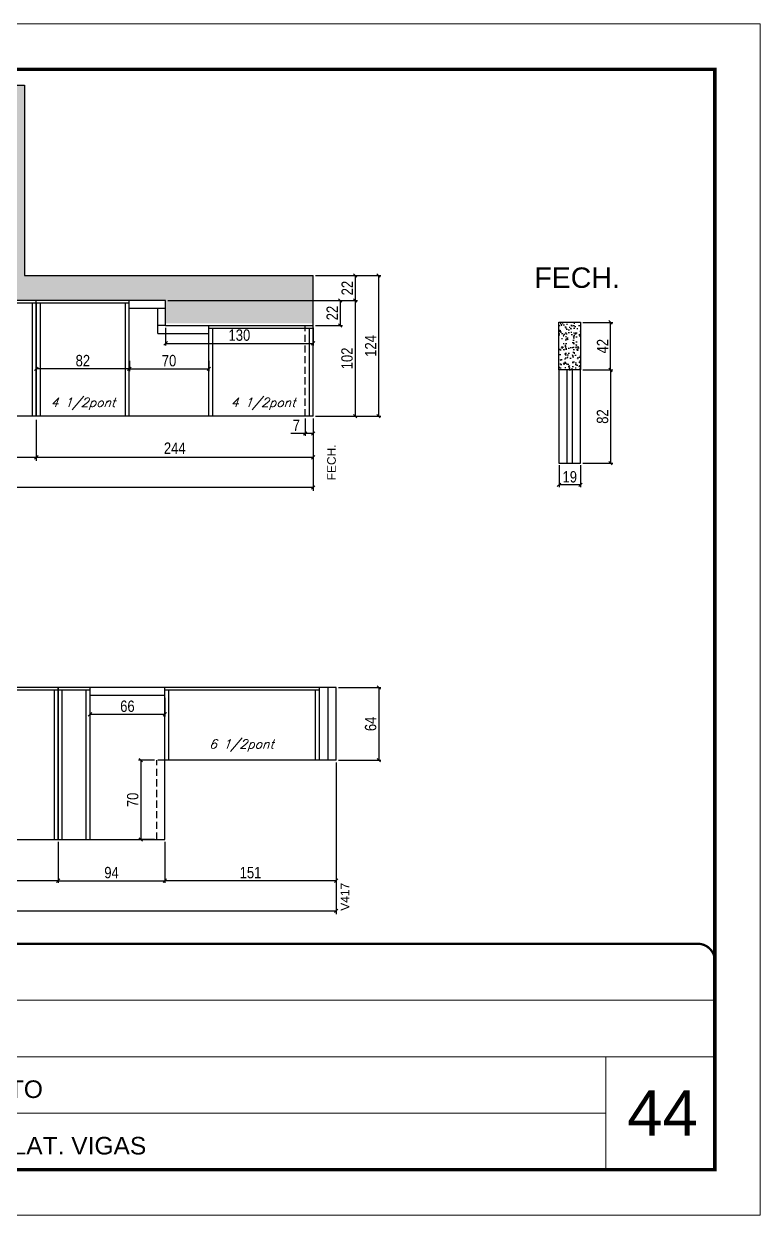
# Model space of a CAD drawing. Extents: x -3394 to 16474, y -5031 to 14397.
# Drawn here: x 9863 to 10512, y 1861 to 2911 of the extents above; entities that cross this region are included whole.
import ezdxf

# ---------------------------------------------------------------- set-up
doc = ezdxf.new("R2010")
doc.units = 0
for name, pattern in [('CONTINUO', [0]), ('DASHED', [0.75, 0.5, -0.25]), ('HIDDEN', [0.375, 0.25, -0.125])]:
    doc.linetypes.add(name, pattern=pattern)
doc.layers.get('0').update_dxf_attribs({"linetype": 'CONTINUOUS'})
doc.layers.get('Defpoints').update_dxf_attribs({"linetype": 'CONTINUOUS'})
for name, color, linetype, lineweight in [('CARIMBO', 255, 'CONTINUOUS', 9), ('Folhas', 255, 'CONTINUOUS', 9), ('SARRAFO DE PRESSAO', 251, 'DASHED', 9)]:
    doc.layers.add(name, color=color, linetype=linetype, lineweight=lineweight)
for name, color, linetype in [('COTA', 241, 'CONTINUOUS'), ('NOMENCLATURA', 7, 'CONTINUOUS'), ('Painéis', 200, 'CONTINUOUS'), ('SARR_2.2x7', 40, 'CONTINUOUS'), ('SARR_3.5x7', 81, 'CONTINUOUS'), ('texto', 7, 'CONTINUOUS')]:
    doc.layers.add(name, color=color, linetype=linetype)
doc.styles.add('ARIAL', font='arial.ttf')
doc.styles.add('COTA TECNICA', font='techl___.ttf', dxfattribs={"height": 10})
doc.styles.add('ROMANS', font='romans.shx')
doc.dimstyles.new('PAINEL', dxfattribs={"dimtxt": 10, "dimasz": 3, "dimexe": 3, "dimexo": 3, "dimgap": 3, "dimtad": 1, "dimdec": 1, "dimzin": 12, "dimdsep": 46, "dimtxsty": 'COTA TECNICA', "dimblk1": 'OBLIQUE', "dimblk2": 'OBLIQUE', "dimsah": 1, "dimcen": 0.9, "dimclrd": 4, "dimclre": 4, "dimclrt": 240, "dimadec": 1, "dimazin": 3, "dimtfac": 1, "dimtdec": 1, "dimtmove": 0, "dimatfit": 3, "dimfxl": 1, "dimtolj": 1, "dimtzin": 12, "dimarcsym": 0})

# ---------------------------------------------------------------- blocks, each defined once
blk = doc.blocks.new('9999999999')
at = {"color": 30, "linetype": 'CONTINUO'}
for p, q in [((98564.6, 34379.6), (99584, 34379.6)), ((98564.6, 34329.8), (99488, 34329.8)), ((99584, 34329.8), (99488, 34329.8)), ((99488, 34329.8), (99488, 34230.2)), ((98564.6, 34280), (99488, 34280))]:
    blk.add_line(p, q, dxfattribs=at)
at = {"color": 30, "linetype": 'CONTINUO', "const_width": 2}
blk.add_lwpolyline([(99584, 34230.2), (99584, 34414.4, 0.414214), (99569, 34429.4), (98229, 34429.4, 0.414214), (98214, 34414.4), (98214, 34245.2, 0.414214), (98229, 34230.2), (99584, 34230.2)], format="xyb", dxfattribs=at)
at = {"layer": 'Folhas'}
blk.add_lwpolyline([(98139, 34190.2), (99624, 34190.2), (99624, 35240.2), (98139, 35240.2)], close=True, dxfattribs=at)
at = {"layer": 'Folhas', "color": 30, "const_width": 3}
blk.add_lwpolyline([(98214, 34230.2), (99584, 34230.2), (99584, 35200.2), (98214, 35200.2)], close=True, dxfattribs=at)
at = {"color": 7, "linetype": 'Continuous', "ltscale": 5, "style": 'ARIAL'}
for s, p in [('2° PAVIMENTO', (98837.7, 34293.5)), ('PAINÉIS DE LAT. VIGAS', (98837.7, 34243.7))]:
    blk.add_text(s, height=15.483, dxfattribs=at).set_placement(p)
blk = doc.blocks.new('_Oblique')
at = {"color": 0, "linetype": 'ByBlock', "lineweight": -2}
blk.add_line((-0.5, -0.5), (0.5, 0.5), dxfattribs=at)
blk = doc.blocks.new('*D1358')
at = {"layer": 'COTA', "color": 4, "linetype": 'Continuous', "lineweight": -2, "transparency": 16777216}
for p, q in [((10355.9, 2605.7), (10382.4, 2605.7)), ((10380.4, 2605.7), (10380.4, 2523.7)), ((10355.9, 2523.7), (10382.4, 2523.7))]:
    blk.add_line(p, q, dxfattribs=at)
at = {"layer": 'Defpoints', "color": 0, "linetype": 'Continuous', "transparency": 16777216}
for p in [(10353.9, 2605.7), (10353.9, 2523.7), (10380.4, 2523.7)]:
    blk.add_point(p, dxfattribs=at)
at = {"layer": 'COTA', "color": 4, "linetype": 'Continuous', "lineweight": -2, "transparency": 16777216, "xscale": 3, "yscale": 3, "zscale": 3}
for p, rotation in [((10380.4, 2605.7), 90), ((10380.4, 2523.7), 270)]:
    blk.add_blockref('_Oblique', p, dxfattribs=dict(at, rotation=rotation))
at = {"layer": 'COTA', "color": 240, "linetype": 'Continuous', "transparency": 16777216, "insert": (10373.3, 2564.7), "char_height": 10, "attachment_point": 5, "rotation": 90, "style": 'COTA TECNICA'}
blk.add_mtext('\\A1;82', dxfattribs=at)
blk = doc.blocks.new('*D1359')
at = {"layer": 'COTA', "color": 4, "linetype": 'Continuous', "lineweight": -2, "transparency": 16777216}
for p, q in [((10334.9, 2521.7), (10334.9, 2502.4)), ((10353.9, 2521.7), (10353.9, 2502.4)), ((10353.9, 2504.4), (10334.9, 2504.4))]:
    blk.add_line(p, q, dxfattribs=at)
at = {"layer": 'Defpoints', "color": 0, "linetype": 'Continuous', "transparency": 16777216}
for p in [(10334.9, 2523.7), (10353.9, 2523.7), (10334.9, 2504.4)]:
    blk.add_point(p, dxfattribs=at)
at = {"layer": 'COTA', "color": 4, "linetype": 'Continuous', "lineweight": -2, "transparency": 16777216, "xscale": 3, "yscale": 3, "zscale": 3, "rotation": 180}
blk.add_blockref('_Oblique', (10334.9, 2504.4), dxfattribs=at)
at = {"layer": 'COTA', "color": 4, "linetype": 'Continuous', "lineweight": -2, "transparency": 16777216, "xscale": 3, "yscale": 3, "zscale": 3}
blk.add_blockref('_Oblique', (10353.9, 2504.4), dxfattribs=at)
at = {"layer": 'COTA', "color": 240, "linetype": 'Continuous', "transparency": 16777216, "insert": (10344.4, 2511.5), "char_height": 10, "attachment_point": 5, "style": 'COTA TECNICA'}
blk.add_mtext('\\A1;19', dxfattribs=at)
blk = doc.blocks.new('*D1361')
at = {"layer": 'COTA', "color": 4, "linetype": 'Continuous', "lineweight": -2, "transparency": 16777216}
for p, q in [((10355.9, 2647.7), (10382.4, 2647.7)), ((10380.4, 2605.7), (10380.4, 2647.7)), ((10355.9, 2605.7), (10382.4, 2605.7))]:
    blk.add_line(p, q, dxfattribs=at)
at = {"layer": 'Defpoints', "color": 0, "linetype": 'Continuous', "transparency": 16777216}
for p in [(10353.9, 2647.7), (10380.4, 2647.7), (10353.9, 2605.7)]:
    blk.add_point(p, dxfattribs=at)
at = {"layer": 'COTA', "color": 4, "linetype": 'Continuous', "lineweight": -2, "transparency": 16777216, "xscale": 3, "yscale": 3, "zscale": 3}
for p, rotation in [((10380.4, 2647.7), 90), ((10380.4, 2605.7), 270)]:
    blk.add_blockref('_Oblique', p, dxfattribs=dict(at, rotation=rotation))
at = {"layer": 'COTA', "color": 240, "linetype": 'Continuous', "transparency": 16777216, "insert": (10373.3, 2626.7), "char_height": 10, "attachment_point": 5, "rotation": 90, "style": 'COTA TECNICA'}
blk.add_mtext('\\A1;42', dxfattribs=at)
blk = doc.blocks.new('*D1595')
at = {"layer": 'COTA', "color": 4, "linetype": 'ByBlock', "lineweight": -2, "transparency": 16777216}
for p, q in [((9874.2, 2561.9), (9874.2, 2525.7)), ((10118.2, 2561.9), (10118.2, 2525.7)), ((10118.2, 2528.7), (9874.2, 2528.7))]:
    blk.add_line(p, q, dxfattribs=at)
at = {"layer": 'Defpoints', "color": 0, "linetype": 'ByBlock', "transparency": 16777216}
for p in [(9874.2, 2564.9), (10118.2, 2564.9), (9874.2, 2528.7)]:
    blk.add_point(p, dxfattribs=at)
at = {"layer": 'COTA', "color": 4, "linetype": 'ByBlock', "lineweight": -2, "transparency": 16777216, "xscale": 3, "yscale": 3, "zscale": 3, "rotation": 180}
blk.add_blockref('_Oblique', (9874.2, 2528.7), dxfattribs=at)
at = {"layer": 'COTA', "color": 4, "linetype": 'ByBlock', "lineweight": -2, "transparency": 16777216, "xscale": 3, "yscale": 3, "zscale": 3}
blk.add_blockref('_Oblique', (10118.2, 2528.7), dxfattribs=at)
at = {"layer": 'COTA', "color": 240, "linetype": 'ByBlock', "transparency": 16777216, "insert": (9996.2, 2536.8), "char_height": 10, "attachment_point": 5, "style": 'COTA TECNICA'}
blk.add_mtext('\\A1;244', dxfattribs=at)
blk = doc.blocks.new('*D1596')
at = {"layer": 'COTA', "color": 4, "linetype": 'ByBlock', "lineweight": -2, "transparency": 16777216}
for p, q in [((9747.2, 2561.9), (9747.2, 2525.7)), ((9874.2, 2561.9), (9874.2, 2525.7)), ((9874.2, 2528.7), (9747.2, 2528.7))]:
    blk.add_line(p, q, dxfattribs=at)
at = {"layer": 'Defpoints', "color": 0, "linetype": 'ByBlock', "transparency": 16777216}
for p in [(9747.2, 2564.9), (9874.2, 2564.9), (9747.2, 2528.7)]:
    blk.add_point(p, dxfattribs=at)
at = {"layer": 'COTA', "color": 4, "linetype": 'ByBlock', "lineweight": -2, "transparency": 16777216, "xscale": 3, "yscale": 3, "zscale": 3, "rotation": 180}
blk.add_blockref('_Oblique', (9747.2, 2528.7), dxfattribs=at)
at = {"layer": 'COTA', "color": 4, "linetype": 'ByBlock', "lineweight": -2, "transparency": 16777216, "xscale": 3, "yscale": 3, "zscale": 3}
blk.add_blockref('_Oblique', (9874.2, 2528.7), dxfattribs=at)
at = {"layer": 'COTA', "color": 240, "linetype": 'ByBlock', "transparency": 16777216, "insert": (9810.7, 2536.8), "char_height": 10, "attachment_point": 5, "style": 'COTA TECNICA'}
blk.add_mtext('\\A1;127', dxfattribs=at)
blk = doc.blocks.new('*D1654')
at = {"layer": 'COTA', "color": 4, "linetype": 'ByBlock', "lineweight": -2, "transparency": 16777216}
for p, q in [((9400.7, 2631.9), (9400.7, 2499.2)), ((10118.2, 2561.9), (10118.2, 2499.2)), ((10118.2, 2502.2), (9400.7, 2502.2))]:
    blk.add_line(p, q, dxfattribs=at)
at = {"layer": 'Defpoints', "color": 0, "linetype": 'ByBlock', "transparency": 16777216}
for p in [(9400.7, 2634.9), (10118.2, 2564.9), (9400.7, 2502.2)]:
    blk.add_point(p, dxfattribs=at)
at = {"layer": 'COTA', "color": 4, "linetype": 'ByBlock', "lineweight": -2, "transparency": 16777216, "xscale": 3, "yscale": 3, "zscale": 3, "rotation": 180}
blk.add_blockref('_Oblique', (9400.7, 2502.2), dxfattribs=at)
at = {"layer": 'COTA', "color": 4, "linetype": 'ByBlock', "lineweight": -2, "transparency": 16777216, "xscale": 3, "yscale": 3, "zscale": 3}
blk.add_blockref('_Oblique', (10118.2, 2502.2), dxfattribs=at)
at = {"layer": 'COTA', "color": 240, "linetype": 'ByBlock', "transparency": 16777216, "insert": (9759.4, 2510.3), "char_height": 10, "attachment_point": 5, "style": 'COTA TECNICA'}
blk.add_mtext('\\A1;717.5', dxfattribs=at)
blk = doc.blocks.new('*D1548')
at = {"layer": 'COTA', "color": 4, "linetype": 'Continuous', "lineweight": -2, "transparency": 16777216}
for p, q in [((10120.2, 2688.9), (10177.9, 2688.9)), ((10175.9, 2688.9), (10175.9, 2564.9)), ((10120.2, 2564.9), (10177.9, 2564.9))]:
    blk.add_line(p, q, dxfattribs=at)
at = {"layer": 'Defpoints', "color": 0, "linetype": 'Continuous', "transparency": 16777216}
for p in [(10118.2, 2688.9), (10118.2, 2564.9), (10175.9, 2564.9)]:
    blk.add_point(p, dxfattribs=at)
at = {"layer": 'COTA', "color": 4, "linetype": 'Continuous', "lineweight": -2, "transparency": 16777216, "xscale": 3, "yscale": 3, "zscale": 3}
for p, rotation in [((10175.9, 2688.9), 90), ((10175.9, 2564.9), 270)]:
    blk.add_blockref('_Oblique', p, dxfattribs=dict(at, rotation=rotation))
at = {"layer": 'COTA', "color": 240, "linetype": 'Continuous', "transparency": 16777216, "insert": (10168.9, 2626.9), "char_height": 10, "attachment_point": 5, "rotation": 90, "style": 'COTA TECNICA'}
blk.add_mtext('\\A1;124', dxfattribs=at)
blk = doc.blocks.new('*D1549')
at = {"layer": 'COTA', "color": 4, "linetype": 'Continuous', "lineweight": -2, "transparency": 16777216}
for p, q in [((10111.2, 2562.9), (10111.2, 2547.7)), ((10118.2, 2562.9), (10118.2, 2547.7)), ((10111.2, 2549.7), (10098.5, 2549.7)), ((10118.2, 2549.7), (10111.2, 2549.7))]:
    blk.add_line(p, q, dxfattribs=at)
at = {"layer": 'Defpoints', "color": 0, "linetype": 'Continuous', "transparency": 16777216}
for p in [(10111.2, 2564.9), (10118.2, 2564.9), (10111.2, 2549.7)]:
    blk.add_point(p, dxfattribs=at)
at = {"layer": 'COTA', "color": 4, "linetype": 'Continuous', "lineweight": -2, "transparency": 16777216, "xscale": 3, "yscale": 3, "zscale": 3, "rotation": 180}
blk.add_blockref('_Oblique', (10111.2, 2549.7), dxfattribs=at)
at = {"layer": 'COTA', "color": 4, "linetype": 'Continuous', "lineweight": -2, "transparency": 16777216, "xscale": 3, "yscale": 3, "zscale": 3}
blk.add_blockref('_Oblique', (10118.2, 2549.7), dxfattribs=at)
at = {"layer": 'COTA', "color": 240, "linetype": 'Continuous', "transparency": 16777216, "insert": (10103.3, 2556.8), "char_height": 10, "attachment_point": 5, "style": 'COTA TECNICA'}
blk.add_mtext('\\A1;7', dxfattribs=at)
blk = doc.blocks.new('*D1550')
at = {"layer": 'COTA', "color": 4, "linetype": 'Continuous', "lineweight": -2, "transparency": 16777216}
for p, q in [((9988.2, 2642.9), (9988.2, 2627.2)), ((10118.2, 2642.9), (10118.2, 2627.2)), ((9988.2, 2629.2), (10118.2, 2629.2))]:
    blk.add_line(p, q, dxfattribs=at)
at = {"layer": 'Defpoints', "color": 0, "linetype": 'Continuous', "transparency": 16777216}
for p in [(9988.2, 2644.9), (10118.2, 2644.9), (10118.2, 2629.2)]:
    blk.add_point(p, dxfattribs=at)
at = {"layer": 'COTA', "color": 4, "linetype": 'Continuous', "lineweight": -2, "transparency": 16777216, "xscale": 3, "yscale": 3, "zscale": 3, "rotation": 180}
blk.add_blockref('_Oblique', (9988.2, 2629.2), dxfattribs=at)
at = {"layer": 'COTA', "color": 4, "linetype": 'Continuous', "lineweight": -2, "transparency": 16777216, "xscale": 3, "yscale": 3, "zscale": 3}
blk.add_blockref('_Oblique', (10118.2, 2629.2), dxfattribs=at)
at = {"layer": 'COTA', "color": 240, "linetype": 'Continuous', "transparency": 16777216, "insert": (10053.2, 2636.4), "char_height": 10, "attachment_point": 5, "style": 'COTA TECNICA'}
blk.add_mtext('\\A1;130', dxfattribs=at)
blk = doc.blocks.new('*D1551')
at = {"layer": 'COTA', "color": 4, "linetype": 'Continuous', "lineweight": -2, "transparency": 16777216}
for p, q in [((9990.2, 2666.9), (10157.2, 2666.9)), ((10155.2, 2666.9), (10155.2, 2564.9)), ((10120.2, 2564.9), (10157.2, 2564.9))]:
    blk.add_line(p, q, dxfattribs=at)
at = {"layer": 'Defpoints', "color": 0, "linetype": 'Continuous', "transparency": 16777216}
for p in [(9988.2, 2666.9), (10118.2, 2564.9), (10155.2, 2564.9)]:
    blk.add_point(p, dxfattribs=at)
at = {"layer": 'COTA', "color": 4, "linetype": 'Continuous', "lineweight": -2, "transparency": 16777216, "xscale": 3, "yscale": 3, "zscale": 3}
for p, rotation in [((10155.2, 2666.9), 90), ((10155.2, 2564.9), 270)]:
    blk.add_blockref('_Oblique', p, dxfattribs=dict(at, rotation=rotation))
at = {"layer": 'COTA', "color": 240, "linetype": 'Continuous', "transparency": 16777216, "insert": (10148.1, 2615.9), "char_height": 10, "attachment_point": 5, "rotation": 90, "style": 'COTA TECNICA'}
blk.add_mtext('\\A1;102', dxfattribs=at)
blk = doc.blocks.new('*D1552')
at = {"layer": 'COTA', "color": 4, "linetype": 'Continuous', "lineweight": -2, "transparency": 16777216}
for p, q in [((10120.2, 2688.9), (10157.2, 2688.9)), ((10155.2, 2688.9), (10155.2, 2666.9)), ((9990.2, 2666.9), (10157.2, 2666.9))]:
    blk.add_line(p, q, dxfattribs=at)
at = {"layer": 'Defpoints', "color": 0, "linetype": 'Continuous', "transparency": 16777216}
for p in [(10118.2, 2688.9), (9988.2, 2666.9), (10155.2, 2666.9)]:
    blk.add_point(p, dxfattribs=at)
at = {"layer": 'COTA', "color": 4, "linetype": 'Continuous', "lineweight": -2, "transparency": 16777216, "xscale": 3, "yscale": 3, "zscale": 3}
for p, rotation in [((10155.2, 2688.9), 90), ((10155.2, 2666.9), 270)]:
    blk.add_blockref('_Oblique', p, dxfattribs=dict(at, rotation=rotation))
at = {"layer": 'COTA', "color": 240, "linetype": 'Continuous', "transparency": 16777216, "insert": (10148.2, 2677.9), "char_height": 10, "attachment_point": 5, "rotation": 90, "style": 'COTA TECNICA'}
blk.add_mtext('\\A1;22', dxfattribs=at)
blk = doc.blocks.new('*D1553')
at = {"layer": 'COTA', "color": 4, "linetype": 'Continuous', "lineweight": -2, "transparency": 16777216}
for p, q in [((9990.2, 2666.9), (10144, 2666.9)), ((10142, 2666.9), (10142, 2644.9)), ((10120.2, 2644.9), (10144, 2644.9))]:
    blk.add_line(p, q, dxfattribs=at)
at = {"layer": 'Defpoints', "color": 0, "linetype": 'Continuous', "transparency": 16777216}
for p in [(9988.2, 2666.9), (10118.2, 2644.9), (10142, 2644.9)]:
    blk.add_point(p, dxfattribs=at)
at = {"layer": 'COTA', "color": 4, "linetype": 'Continuous', "lineweight": -2, "transparency": 16777216, "xscale": 3, "yscale": 3, "zscale": 3}
for p, rotation in [((10142, 2666.9), 90), ((10142, 2644.9), 270)]:
    blk.add_blockref('_Oblique', p, dxfattribs=dict(at, rotation=rotation))
at = {"layer": 'COTA', "color": 240, "linetype": 'Continuous', "transparency": 16777216, "insert": (10135, 2655.9), "char_height": 10, "attachment_point": 5, "rotation": 90, "style": 'COTA TECNICA'}
blk.add_mtext('\\A1;22', dxfattribs=at)
blk = doc.blocks.new('*D1554')
at = {"layer": 'COTA', "color": 4, "linetype": 'Continuous', "lineweight": -2, "transparency": 16777216}
for p, q in [((9956.2, 2613.9), (9956.2, 2604.8)), ((9956.2, 2606.8), (10026.2, 2606.8)), ((10026.2, 2613.9), (10026.2, 2604.8))]:
    blk.add_line(p, q, dxfattribs=at)
at = {"layer": 'Defpoints', "color": 0, "linetype": 'Continuous', "transparency": 16777216}
for p in [(9956.2, 2615.9), (10026.2, 2615.9), (10026.2, 2606.8)]:
    blk.add_point(p, dxfattribs=at)
at = {"layer": 'COTA', "color": 4, "linetype": 'Continuous', "lineweight": -2, "transparency": 16777216, "xscale": 3, "yscale": 3, "zscale": 3, "rotation": 180}
blk.add_blockref('_Oblique', (9956.2, 2606.8), dxfattribs=at)
at = {"layer": 'COTA', "color": 4, "linetype": 'Continuous', "lineweight": -2, "transparency": 16777216, "xscale": 3, "yscale": 3, "zscale": 3}
blk.add_blockref('_Oblique', (10026.2, 2606.8), dxfattribs=at)
at = {"layer": 'COTA', "color": 240, "linetype": 'Continuous', "transparency": 16777216, "insert": (9991.2, 2613.9), "char_height": 10, "attachment_point": 5, "style": 'COTA TECNICA'}
blk.add_mtext('\\A1;70', dxfattribs=at)
blk = doc.blocks.new('*D1555')
at = {"layer": 'COTA', "color": 4, "linetype": 'Continuous', "lineweight": -2, "transparency": 16777216}
for p, q in [((9956.2, 2606.8), (9874.2, 2606.8)), ((9956.2, 2613.9), (9956.2, 2604.8))]:
    blk.add_line(p, q, dxfattribs=at)
at = {"layer": 'Defpoints', "color": 0, "linetype": 'Continuous', "transparency": 16777216}
for p in [(9956.2, 2615.9), (9874.2, 2606.8), (9874.2, 2606.8)]:
    blk.add_point(p, dxfattribs=at)
at = {"layer": 'COTA', "color": 4, "linetype": 'Continuous', "lineweight": -2, "transparency": 16777216, "xscale": 3, "yscale": 3, "zscale": 3, "rotation": 180}
blk.add_blockref('_Oblique', (9874.2, 2606.8), dxfattribs=at)
at = {"layer": 'COTA', "color": 4, "linetype": 'Continuous', "lineweight": -2, "transparency": 16777216, "xscale": 3, "yscale": 3, "zscale": 3}
blk.add_blockref('_Oblique', (9956.2, 2606.8), dxfattribs=at)
at = {"layer": 'COTA', "color": 240, "linetype": 'Continuous', "transparency": 16777216, "insert": (9915.2, 2613.9), "char_height": 10, "attachment_point": 5, "style": 'COTA TECNICA'}
blk.add_mtext('\\A1;82', dxfattribs=at)
blk = doc.blocks.new('*D1564')
at = {"layer": 'COTA', "color": 4, "linetype": 'ByBlock', "lineweight": -2, "transparency": 16777216}
for p, q in [((9405.5, 2270.8), (9405.5, 2126.1)), ((10138.5, 2258.8), (10138.5, 2126.1)), ((9405.5, 2129.1), (10138.5, 2129.1))]:
    blk.add_line(p, q, dxfattribs=at)
at = {"layer": 'Defpoints', "color": 0, "linetype": 'ByBlock', "transparency": 16777216}
for p in [(9405.5, 2273.8), (10138.5, 2261.8), (10138.5, 2129.1)]:
    blk.add_point(p, dxfattribs=at)
at = {"layer": 'COTA', "color": 4, "linetype": 'ByBlock', "lineweight": -2, "transparency": 16777216, "xscale": 3, "yscale": 3, "zscale": 3, "rotation": 180}
blk.add_blockref('_Oblique', (9405.5, 2129.1), dxfattribs=at)
at = {"layer": 'COTA', "color": 4, "linetype": 'ByBlock', "lineweight": -2, "transparency": 16777216, "xscale": 3, "yscale": 3, "zscale": 3}
blk.add_blockref('_Oblique', (10138.5, 2129.1), dxfattribs=at)
at = {"layer": 'COTA', "color": 240, "linetype": 'ByBlock', "transparency": 16777216, "insert": (9772, 2137.3), "char_height": 10, "attachment_point": 5, "style": 'COTA TECNICA'}
blk.add_mtext('\\A1;733', dxfattribs=at)
blk = doc.blocks.new('*D1597')
at = {"layer": 'COTA', "color": 4, "linetype": 'Continuous', "lineweight": -2, "transparency": 16777216}
for p, q in [((10140.5, 2325.8), (10178, 2325.8)), ((10176, 2325.8), (10176, 2261.8)), ((10140.5, 2261.8), (10178, 2261.8))]:
    blk.add_line(p, q, dxfattribs=at)
at = {"layer": 'Defpoints', "color": 0, "linetype": 'Continuous', "transparency": 16777216}
for p in [(10138.5, 2325.8), (10138.5, 2261.8), (10176, 2261.8)]:
    blk.add_point(p, dxfattribs=at)
at = {"layer": 'COTA', "color": 4, "linetype": 'Continuous', "lineweight": -2, "transparency": 16777216, "xscale": 3, "yscale": 3, "zscale": 3}
for p, rotation in [((10176, 2325.8), 90), ((10176, 2261.8), 270)]:
    blk.add_blockref('_Oblique', p, dxfattribs=dict(at, rotation=rotation))
at = {"layer": 'COTA', "color": 240, "linetype": 'Continuous', "transparency": 16777216, "insert": (10168.9, 2293.8), "char_height": 10, "attachment_point": 5, "rotation": 90, "style": 'COTA TECNICA'}
blk.add_mtext('\\A1;64', dxfattribs=at)
blk = doc.blocks.new('*D1604')
at = {"layer": 'COTA', "color": 4, "linetype": 'Continuous', "lineweight": -2, "transparency": 16777216}
for p, q in [((9771.5, 2189.8), (9771.5, 2153.6)), ((9893.5, 2189.8), (9893.5, 2153.6)), ((9893.5, 2155.6), (9771.5, 2155.6))]:
    blk.add_line(p, q, dxfattribs=at)
at = {"layer": 'Defpoints', "color": 0, "linetype": 'Continuous', "transparency": 16777216}
for p in [(9771.5, 2191.8), (9893.5, 2191.8), (9771.5, 2155.6)]:
    blk.add_point(p, dxfattribs=at)
at = {"layer": 'COTA', "color": 4, "linetype": 'Continuous', "lineweight": -2, "transparency": 16777216, "xscale": 3, "yscale": 3, "zscale": 3, "rotation": 180}
blk.add_blockref('_Oblique', (9771.5, 2155.6), dxfattribs=at)
at = {"layer": 'COTA', "color": 4, "linetype": 'Continuous', "lineweight": -2, "transparency": 16777216, "xscale": 3, "yscale": 3, "zscale": 3}
blk.add_blockref('_Oblique', (9893.5, 2155.6), dxfattribs=at)
at = {"layer": 'COTA', "color": 240, "linetype": 'Continuous', "transparency": 16777216, "insert": (9832.5, 2162.7), "char_height": 10, "attachment_point": 5, "style": 'COTA TECNICA'}
blk.add_mtext('\\A1;122', dxfattribs=at)
blk = doc.blocks.new('*D1605')
at = {"layer": 'COTA', "color": 4, "linetype": 'Continuous', "lineweight": -2, "transparency": 16777216}
for p, q in [((10138.5, 2259.8), (10138.5, 2153.6)), ((9987.5, 2189.8), (9987.5, 2153.6)), ((10138.5, 2155.6), (9987.5, 2155.6))]:
    blk.add_line(p, q, dxfattribs=at)
at = {"layer": 'Defpoints', "color": 0, "linetype": 'Continuous', "transparency": 16777216}
for p in [(10138.5, 2261.8), (9987.5, 2191.8), (9987.5, 2155.6)]:
    blk.add_point(p, dxfattribs=at)
at = {"layer": 'COTA', "color": 4, "linetype": 'Continuous', "lineweight": -2, "transparency": 16777216, "xscale": 3, "yscale": 3, "zscale": 3, "rotation": 180}
blk.add_blockref('_Oblique', (9987.5, 2155.6), dxfattribs=at)
at = {"layer": 'COTA', "color": 4, "linetype": 'Continuous', "lineweight": -2, "transparency": 16777216, "xscale": 3, "yscale": 3, "zscale": 3}
blk.add_blockref('_Oblique', (10138.5, 2155.6), dxfattribs=at)
at = {"layer": 'COTA', "color": 240, "linetype": 'Continuous', "transparency": 16777216, "insert": (10063, 2162.7), "char_height": 10, "attachment_point": 5, "style": 'COTA TECNICA'}
blk.add_mtext('\\A1;151', dxfattribs=at)
blk = doc.blocks.new('*D1606')
at = {"layer": 'COTA', "color": 4, "linetype": 'Continuous', "lineweight": -2, "transparency": 16777216}
for p, q in [((9921.5, 2316.8), (9921.5, 2300.2)), ((9987.5, 2316.8), (9987.5, 2300.2)), ((9987.5, 2302.2), (9921.5, 2302.2))]:
    blk.add_line(p, q, dxfattribs=at)
at = {"layer": 'Defpoints', "color": 0, "linetype": 'Continuous', "transparency": 16777216}
for p in [(9921.5, 2318.8), (9987.5, 2318.8), (9921.5, 2302.2)]:
    blk.add_point(p, dxfattribs=at)
at = {"layer": 'COTA', "color": 4, "linetype": 'Continuous', "lineweight": -2, "transparency": 16777216, "xscale": 3, "yscale": 3, "zscale": 3, "rotation": 180}
blk.add_blockref('_Oblique', (9921.5, 2302.2), dxfattribs=at)
at = {"layer": 'COTA', "color": 4, "linetype": 'Continuous', "lineweight": -2, "transparency": 16777216, "xscale": 3, "yscale": 3, "zscale": 3}
blk.add_blockref('_Oblique', (9987.5, 2302.2), dxfattribs=at)
at = {"layer": 'COTA', "color": 240, "linetype": 'Continuous', "transparency": 16777216, "insert": (9954.5, 2309.3), "char_height": 10, "attachment_point": 5, "style": 'COTA TECNICA'}
blk.add_mtext('\\A1;66', dxfattribs=at)
blk = doc.blocks.new('*D1607')
at = {"layer": 'COTA', "color": 4, "linetype": 'Continuous', "lineweight": -2, "transparency": 16777216}
for p, q in [((9978.5, 2261.8), (9964.3, 2261.8)), ((9966.3, 2261.8), (9966.3, 2191.8)), ((9978.5, 2191.8), (9964.3, 2191.8))]:
    blk.add_line(p, q, dxfattribs=at)
at = {"layer": 'Defpoints', "color": 0, "linetype": 'Continuous', "transparency": 16777216}
for p in [(9980.5, 2261.8), (9966.3, 2191.8), (9980.5, 2191.8)]:
    blk.add_point(p, dxfattribs=at)
at = {"layer": 'COTA', "color": 4, "linetype": 'Continuous', "lineweight": -2, "transparency": 16777216, "xscale": 3, "yscale": 3, "zscale": 3}
for p, rotation in [((9966.3, 2261.8), 90), ((9966.3, 2191.8), 270)]:
    blk.add_blockref('_Oblique', p, dxfattribs=dict(at, rotation=rotation))
at = {"layer": 'COTA', "color": 240, "linetype": 'Continuous', "transparency": 16777216, "insert": (9959.2, 2226.8), "char_height": 10, "attachment_point": 5, "rotation": 90, "style": 'COTA TECNICA'}
blk.add_mtext('\\A1;70', dxfattribs=at)
blk = doc.blocks.new('*D1611')
at = {"layer": 'COTA', "color": 4, "linetype": 'Continuous', "lineweight": -2, "transparency": 16777216}
for p, q in [((9893.5, 2189.8), (9893.5, 2153.6)), ((9987.5, 2189.8), (9987.5, 2153.6)), ((9893.5, 2155.6), (9987.5, 2155.6))]:
    blk.add_line(p, q, dxfattribs=at)
at = {"layer": 'Defpoints', "color": 0, "linetype": 'Continuous', "transparency": 16777216}
for p in [(9893.5, 2191.8), (9987.5, 2191.8), (9987.5, 2155.6)]:
    blk.add_point(p, dxfattribs=at)
at = {"layer": 'COTA', "color": 4, "linetype": 'Continuous', "lineweight": -2, "transparency": 16777216, "xscale": 3, "yscale": 3, "zscale": 3, "rotation": 180}
blk.add_blockref('_Oblique', (9893.5, 2155.6), dxfattribs=at)
at = {"layer": 'COTA', "color": 4, "linetype": 'Continuous', "lineweight": -2, "transparency": 16777216, "xscale": 3, "yscale": 3, "zscale": 3}
blk.add_blockref('_Oblique', (9987.5, 2155.6), dxfattribs=at)
at = {"layer": 'COTA', "color": 240, "linetype": 'Continuous', "transparency": 16777216, "insert": (9940.5, 2162.7), "char_height": 10, "attachment_point": 5, "style": 'COTA TECNICA'}
blk.add_mtext('\\A1;94', dxfattribs=at)

msp = doc.modelspace()

# ---------------------------------------------------------------- hatches: boundary and pattern name
at = {"layer": 'COTA', "linetype": 'Continuous'}
h = msp.add_hatch(dxfattribs=at)
h.set_pattern_fill('AR-CONC', color=256, scale=0.05)
h.set_pattern_definition([(50, (-126.629, -6879.938), (9.1092334, -0.7969543), [0.9525, -10.4775]), (355, (-126.629, -6879.938), (-1.762171, 9.552842), [0.762, -8.382029]), (100.451445, (-125.87, -6880.004), (7.3470624, 8.7558876), [0.8095004, -8.904512]), (46.1842, (-126.629, -6877.398), (13.553952, -2.102116), [1.42875, -15.71625]), (96.63556, (-125.5, -6877.573), (11.870207, 12.371306), [1.214251, -13.35678]), (351.18415, (-126.63, -6877.398), (11.870207, 12.371306), [1.142998, -12.572987]), (21, (-125.359, -6878.033), (7.5807196, -5.11326), [0.9525, -10.4775]), (326, (-125.359, -6878.033), (3.0901014, 9.209398), [0.762, -8.382]), (71.451445, (-124.728, -6878.459), (10.670821, 4.0961384), [0.8095004, -8.904497]), (37.5, (-126.6293, -6879.9377), (0.1544302, 4.22775194), [0, -8.2804, 0, -8.509, 0, -8.41375]), (7.5, (-126.6293, -6879.9377), (3.3409831, 5.0090287), [0, -4.8514, 0, -8.0899, 0, -3.20675]), (327.5, (-129.4614, -6879.9377), (6.77952976, -0.2864372), [0, -3.175, 0, -9.906, 0, -13.1445]), (317.5, (-130.7314, -6879.938), (7.406459, 1.2713246), [0, -4.1275, 0, -6.5786, 0, -9.3345])])
h.paths.add_polyline_path([(9988.18, 2666.87), (9988.18, 2646.87), (10118.18, 2646.87), (10118.18, 2688.87), (9863.68, 2688.87), (9863.68, 2856.87), (9843.68, 2856.87), (9843.68, 2683.87), (9400.68, 2683.87), (9400.68, 2666.87), (9720.18, 2666.87), (9720.18, 2644.87), (9747.18, 2644.87), (9747.18, 2666.87), (9843.68, 2666.87), (9868.68, 2666.87)])
h = msp.add_hatch(dxfattribs=at)
h.set_pattern_fill('AR-CONC', color=256, scale=0.05)
h.set_pattern_definition([(50, (4834.229, -7850.947), (9.1092334, -0.7969543), [0.9525, -10.4775]), (355, (4834.229, -7850.947), (-1.762171, 9.552842), [0.762, -8.382029]), (100.451445, (4834.988, -7851.013), (7.3470624, 8.7558876), [0.8095004, -8.904512]), (46.1842, (4834.229, -7848.407), (13.553952, -2.102116), [1.42875, -15.71625]), (96.63556, (4835.359, -7848.582), (11.870207, 12.371306), [1.214251, -13.35678]), (351.18415, (4834.229, -7848.407), (11.870207, 12.371306), [1.142998, -12.572987]), (21, (4835.499, -7849.042), (7.5807196, -5.11326), [0.9525, -10.4775]), (326, (4835.499, -7849.042), (3.0901014, 9.209398), [0.762, -8.382]), (71.451445, (4836.131, -7849.468), (10.670821, 4.0961384), [0.8095004, -8.904497]), (37.5, (4834.2293, -7850.9468), (0.1544302, 4.2277519), [0, -8.2804, 0, -8.509, 0, -8.41375]), (7.5, (4834.2293, -7850.947), (3.3409831, 5.0090287), [0, -4.8514, 0, -8.0899, 0, -3.20675]), (327.5, (4831.397, -7850.9468), (6.7795298, -0.2864372), [0, -3.175, 0, -9.906, 0, -13.1445]), (317.5, (4830.127, -7850.947), (7.406459, 1.2713246), [0, -4.1275, 0, -6.5786, 0, -9.3345])])
h.paths.add_polyline_path([(10334.87, 2605.73), (10353.87, 2605.73), (10353.87, 2647.73), (10334.87, 2647.73)])

# ---------------------------------------------------------------- linework, layer by layer
for p, q in [((9843.68, 2856.87), (9863.68, 2856.87)), ((9863.68, 2856.87), (9863.68, 2688.87)), ((9863.68, 2688.87), (10118.18, 2688.87)), ((10118.18, 2644.87), (10118.18, 2688.87)), ((10334.87, 2605.73), (10334.87, 2647.73)), ((10334.87, 2647.73), (10353.87, 2647.73)), ((10353.87, 2647.73), (10353.87, 2605.73))]:
    msp.add_line(p, q, dxfattribs=at)
at = {"layer": 'Painéis', "linetype": 'ByBlock'}
for p, q in [((9868.68, 2666.87), (9843.68, 2666.87)), ((9988.18, 2666.87), (9868.68, 2666.87)), ((9874.18, 2564.87), (9874.18, 2666.87)), ((9988.18, 2644.87), (9988.18, 2666.87)), ((9988.18, 2644.87), (10118.18, 2644.87)), ((10118.18, 2564.87), (10118.18, 2644.87)), ((10118.18, 2564.87), (9551.68, 2564.87)), ((10138.54, 2325.82), (9771.54, 2325.82)), ((9893.54, 2191.82), (9893.54, 2325.82)), ((10138.54, 2261.82), (10138.54, 2325.82)), ((10138.54, 2261.82), (9987.54, 2261.82)), ((9421.04, 2191.82), (9987.54, 2191.82))]:
    msp.add_line(p, q, dxfattribs=at)
at = {"layer": 'Painéis', "linetype": 'Continuous'}
for p, q in [((10353.87, 2605.73), (10334.87, 2605.73)), ((10334.87, 2605.73), (10334.87, 2523.73)), ((10353.87, 2523.73), (10353.87, 2605.73)), ((10334.87, 2523.73), (10353.87, 2523.73)), ((9987.54, 2191.82), (9987.54, 2261.82))]:
    msp.add_line(p, q, dxfattribs=at)
at = {"layer": 'SARR_2.2x7', "linetype": 'Continuous'}
for p, q in [((9874.18, 2664.67), (9747.18, 2664.67)), ((9956.18, 2664.67), (9874.18, 2664.67)), ((9988.18, 2659.87), (9956.18, 2659.87)), ((9981.18, 2644.87), (9981.18, 2659.87)), ((9981.18, 2637.87), (9981.18, 2644.87)), ((9988.18, 2644.87), (9981.18, 2644.87)), ((9981.18, 2637.87), (10026.18, 2637.87)), ((10026.18, 2642.67), (10118.18, 2642.67)), ((9893.54, 2323.62), (9771.54, 2323.62)), ((9921.54, 2323.62), (9893.54, 2323.62)), ((10123.54, 2323.62), (9987.54, 2323.62)), ((10131.54, 2261.82), (10131.54, 2325.82)), ((9987.54, 2318.82), (9921.54, 2318.82))]:
    msp.add_line(p, q, dxfattribs=at)
at = {"layer": 'SARR_2.2x7', "linetype": 'HIDDEN', "ltscale": 25}
for p, q in [((10111.18, 2564.87), (10111.18, 2644.87)), ((9980.54, 2191.82), (9980.54, 2261.82)), ((9987.54, 2261.82), (9980.54, 2261.82))]:
    msp.add_line(p, q, dxfattribs=at)
at = {"layer": 'SARR_2.2x7', "ltscale": 25}
for p, q in [((10341.87, 2605.73), (10341.87, 2523.73)), ((10346.87, 2523.73), (10346.87, 2605.73))]:
    msp.add_line(p, q, dxfattribs=at)
at = {"layer": 'SARR_3.5x7'}
for p, q in [((9870.68, 2664.67), (9870.68, 2564.87)), ((9874.18, 2664.67), (9874.18, 2564.87)), ((9877.68, 2664.67), (9877.68, 2564.87)), ((9952.68, 2564.87), (9952.68, 2664.67)), ((9956.18, 2564.87), (9956.18, 2666.87)), ((10026.18, 2564.87), (10026.18, 2644.87)), ((10029.68, 2564.87), (10029.68, 2642.67)), ((10114.68, 2642.67), (10114.68, 2564.87)), ((9874.18, 2564.87), (9870.68, 2564.87)), ((9877.68, 2564.87), (9874.18, 2564.87)), ((10118.18, 2564.87), (10114.68, 2564.87)), ((9890.04, 2323.62), (9890.04, 2191.82)), ((9893.54, 2325.82), (9893.54, 2191.82)), ((9897.04, 2191.82), (9897.04, 2323.62)), ((9918.04, 2191.82), (9918.04, 2323.62)), ((9921.54, 2191.82), (9921.54, 2325.82)), ((9987.54, 2261.82), (9987.54, 2325.82)), ((9991.04, 2261.82), (9991.04, 2323.62)), ((10120.04, 2323.62), (10120.04, 2261.82)), ((10123.54, 2325.82), (10123.54, 2261.82)), ((10123.54, 2261.82), (10120.04, 2261.82))]:
    msp.add_line(p, q, dxfattribs=at)

# ---------------------------------------------------------------- block references
at = {"layer": 'SARRAFO DE PRESSAO', "color": 6, "linetype": 'ByBlock'}
msp.add_blockref('9999999999', (-89111.77, -32329.4), dxfattribs=at)

# ---------------------------------------------------------------- texts
at = {"layer": 'CARIMBO', "style": 'ARIAL'}
msp.add_text('44', height=40, dxfattribs=at).set_placement((10395.07, 1930.94))
at = {"layer": 'NOMENCLATURA', "linetype": 'Continuous', "style": 'ARIAL'}
msp.add_text('FECH.', height=18, dxfattribs=at).set_placement((10313.09, 2678.08))
for s, p in [('FECH.', (10138.15, 2508.41)), ('V417', (10150.06, 2129.07))]:
    msp.add_text(s, height=7.567, rotation=90, dxfattribs=at).set_placement(p)
at = {"layer": 'texto', "color": 2, "char_height": 8, "attachment_point": 5, "style": 'ROMANS'}
for s, insert in [('{\\Q19;\\C256;4 1/2pont}', (9915.32, 2575.79)), ('{\\Q19;\\C256;4 1/2pont}', (10074.17, 2575.79)), ('{\\Q19;\\C256;6 1/2pont}', (10055.06, 2274.68))]:
    msp.add_mtext(s, dxfattribs=dict(at, insert=insert))

# ---------------------------------------------------------------- dimensions: what is measured, and where the dimension line sits
at = {"layer": 'COTA', "linetype": 'Continuous'}
for base, p1, p2, angle, picture, middle in [((10155.17, 2666.87), (10118.18, 2688.87), (9988.18, 2666.87), 90, '*D1552', (10148.17, 2677.87)), ((10175.93, 2564.87), (10118.18, 2688.87), (10118.18, 2564.87), 90, '*D1548', (10168.85, 2626.87)), ((10155.17, 2564.87), (9988.18, 2666.87), (10118.18, 2564.87), 90, '*D1551', (10148.07, 2615.87)), ((10142.04, 2644.87), (9988.18, 2666.87), (10118.18, 2644.87), 90, '*D1553', (10135.04, 2655.87)), ((10380.39, 2647.73), (10353.87, 2605.73), (10353.87, 2647.73), 90, '*D1361', (10373.32, 2626.73)), ((10380.39, 2523.73), (10353.87, 2605.73), (10353.87, 2523.73), 90, '*D1358', (10373.3, 2564.73)), ((10175.96, 2261.82), (10138.54, 2325.82), (10138.54, 2261.82), 90, '*D1597', (10168.86, 2293.82)), ((9921.54, 2302.24), (9987.54, 2318.82), (9921.54, 2318.82), 180, '*D1606', (9954.54, 2309.35)), ((9966.34, 2191.82), (9980.54, 2261.82), (9980.54, 2191.82), 90, '*D1607', (9959.23, 2226.82)), ((9987.54, 2155.63), (10138.54, 2261.82), (9987.54, 2191.82), 180, '*D1605', (10063.04, 2162.74)), ((9771.54, 2155.63), (9893.54, 2191.82), (9771.54, 2191.82), 180, '*D1604', (9832.54, 2162.69))]:
    dim = msp.add_linear_dim(base=base, p1=p1, p2=p2, angle=angle, dimstyle='PAINEL', override={"dimexe": 2, "dimexo": 2, "dimgap": 2, "dimadec": 8, "dimtix": 1, "dimatfit": 2, "dimldrblk": 'Oblique'}, dxfattribs=at)
    dim.commit()
    dim.dimension.update_dxf_attribs({"geometry": picture, "text_midpoint": middle})
for base, p1, p2, override, picture, middle in [((10118.18, 2629.18), (9988.18, 2644.87), (10118.18, 2644.87), {"dimexe": 2, "dimexo": 2, "dimgap": 2, "dimadec": 8, "dimtix": 1, "dimatfit": 2, "dimldrblk": 'Oblique'}, '*D1550', (10053.18, 2636.4)), ((9874.18, 2606.78), (9956.18, 2615.87), (9874.18, 2606.78), {"dimexe": 2, "dimexo": 2, "dimgap": 2, "dimadec": 8, "dimtix": 1, "dimtmove": 1, "dimatfit": 2, "dimldrblk": 'Oblique'}, '*D1555', (9915.18, 2613.88)), ((10026.18, 2606.78), (9956.18, 2615.87), (10026.18, 2615.87), {"dimexe": 2, "dimexo": 2, "dimgap": 2, "dimadec": 8, "dimtix": 1, "dimatfit": 2, "dimldrblk": 'Oblique'}, '*D1554', (9991.18, 2613.88)), ((10334.87, 2504.37), (10353.87, 2523.73), (10334.87, 2523.73), {"dimexe": 2, "dimexo": 2, "dimgap": 2, "dimadec": 8, "dimtix": 1, "dimatfit": 2, "dimldrblk": 'Oblique'}, '*D1359', (10344.37, 2511.46)), ((9987.54, 2155.63), (9893.54, 2191.82), (9987.54, 2191.82), {"dimexe": 2, "dimexo": 2, "dimgap": 2, "dimadec": 8, "dimtix": 1, "dimatfit": 2, "dimldrblk": 'Oblique'}, '*D1611', (9940.54, 2162.73))]:
    dim = msp.add_linear_dim(base=base, p1=p1, p2=p2, dimstyle='PAINEL', override=override, dxfattribs=at)
    dim.commit()
    dim.dimension.update_dxf_attribs({"geometry": picture, "text_midpoint": middle})
at = {"layer": 'COTA', "linetype": 'ByBlock'}
for base, p2, picture, middle in [((9400.68, 2502.18), (9400.68, 2634.87), '*D1654', (9759.43, 2510.29)), ((9874.18, 2528.68), (9874.18, 2564.87), '*D1595', (9996.18, 2536.76))]:
    dim = msp.add_linear_dim(base=base, p1=(10118.18, 2564.87), p2=p2, angle=180, dimstyle='PAINEL', dxfattribs=at)
    dim.commit()
    dim.dimension.update_dxf_attribs({"geometry": picture, "text_midpoint": middle})
dim = msp.add_linear_dim(base=(9747.18, 2528.68), p1=(9874.18, 2564.87), p2=(9747.18, 2564.87), angle=180, dimstyle='PAINEL', override={"dimtmove": 1}, dxfattribs=at)
dim.commit()
dim.dimension.update_dxf_attribs({"geometry": '*D1596', "text_midpoint": (9810.68, 2536.76)})
at = {"layer": 'COTA', "linetype": 'Continuous'}
dim = msp.add_linear_dim(base=(10111.18, 2549.74), p1=(10118.18, 2564.87), p2=(10111.18, 2564.87), dimstyle='PAINEL', override={"dimexe": 2, "dimexo": 2, "dimgap": 2, "dimadec": 8, "dimtix": 1, "dimatfit": 2, "dimldrblk": 'Oblique'}, dxfattribs=at)
dim.commit()
dim.dimension.update_dxf_attribs({"geometry": '*D1549', "text_midpoint": (10103.32, 2549.74), "dimtype": 160})
at = {"layer": 'COTA', "linetype": 'ByBlock'}
dim = msp.add_linear_dim(base=(10138.54, 2129.13), p1=(9405.54, 2273.82), p2=(10138.54, 2261.82), dimstyle='PAINEL', dxfattribs=at)
dim.commit()
dim.dimension.update_dxf_attribs({"geometry": '*D1564', "text_midpoint": (9772.04, 2137.35)})

doc.saveas('drawing.dxf')
